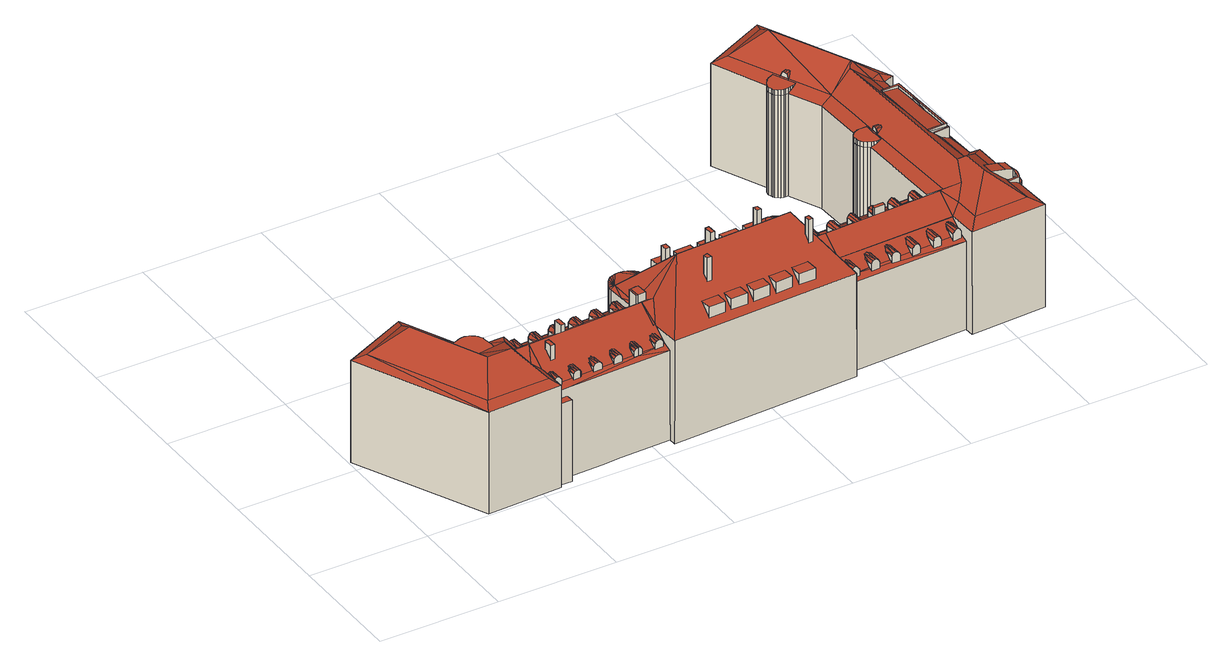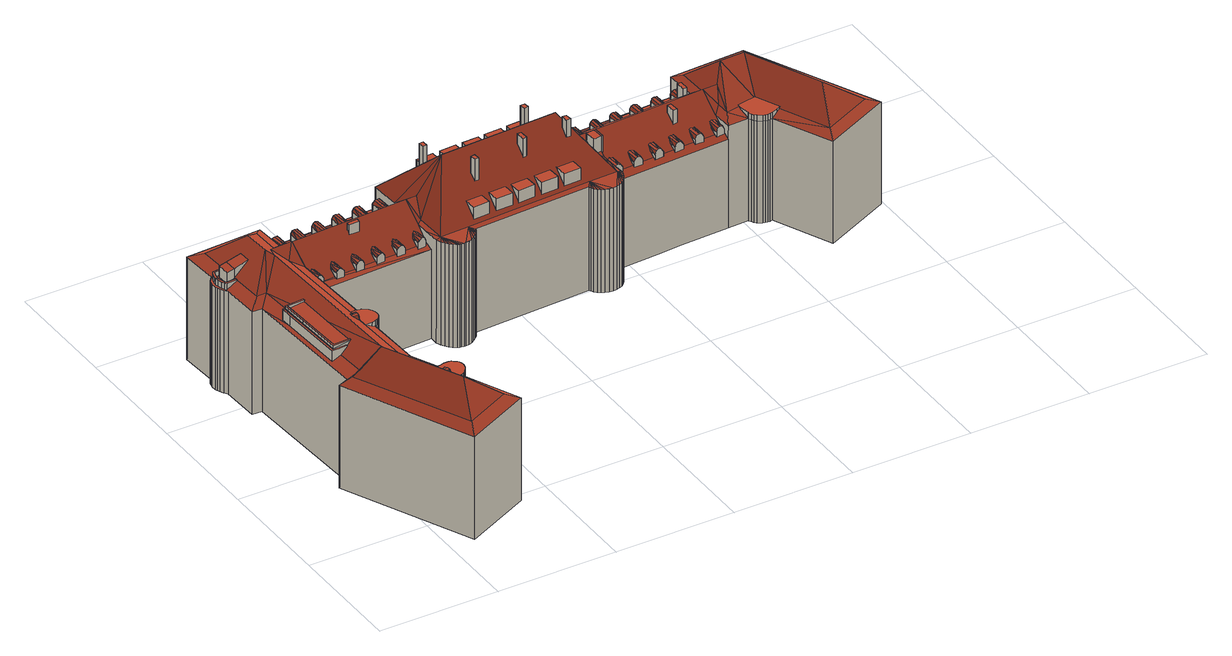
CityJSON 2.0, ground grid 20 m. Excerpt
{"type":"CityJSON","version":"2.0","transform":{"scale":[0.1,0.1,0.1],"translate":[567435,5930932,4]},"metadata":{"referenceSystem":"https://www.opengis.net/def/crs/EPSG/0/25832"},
"CityObjects":{
"building1":{"type":"Building","attributes":{"Grundfläche 2D":"2180.327240","Grundhöhe NN":"4.565"},"children":["building1-1","building1-2","building1-3","building1-4","building1-5","building1-6","building1-7","building1-8","building1-9","building1-10","building1-11","building1-12","building1-13","building1-14","building1-15","building1-16","building1-17","building1-18","building1-19","building1-20","building1-21","building1-22","building1-23","building1-24","building1-25","building1-26","building1-27","building1-28","building1-29","building1-30","building1-31","building1-32","building1-33","building1-34","building1-35","building1-36","building1-37","building1-38","building1-39","building1-40","building1-41","building1-42","building1-43","building1-44","building1-45","building1-46","building1-47","building1-48","building1-49","building1-50","building1-51"],"geometry":[{"type":"MultiSurface","lod":"3","boundaries":[[[0,1,2,3,4,5,6,7,8,9,10,11,12,13,14,15,16,17,18,19,20,21,22]],[[23,24,25,26,27,28,29,30,31,32,33,34]],[[35,36,37,38,39,40,41,42,43,44,45,46,47,48,49,50,51,52,53,54,55,56,57]],[[58,59,60,61,62,18,17,63,64,65,66,67,68,69]],[[50,49,70,71,72,73,74,75,76,77,78,79,80,68,67,81,82,52,51]],[[83,76,75]],[[84,85,83]],[[83,86,76]],[[85,86,83]],[[84,87,88,85]],[[89,90,88,87]],[[91,92,93,90,89,94,95,96,97,98,99,100,101,102,103,104]],[[105,106,107,108,97,96,95,94,109,110,111]],[[112,113,99,98]],[[114,115,116,117,118,119,112,120,121,122]],[[123,124,113,112,119,118]],[[125,126,120]],[[126,121,120]],[[125,127,128,126]],[[127,58,69,128]],[[129,68,80,79,78,77,76,86,130]],[[68,131,69]],[[68,132,131]],[[129,132,68]],[[69,131,128]],[[131,132,126,128]],[[113,124,123,133,134]],[[34,33,32,135,136,114,122,121,129,23]],[[130,113,134,133,137,138,25,24,23,129]],[[113,139,99]],[[130,139,113]],[[90,93,92,91,104,103,102,101,100,99,139,140]],[[90,140,88]],[[130,86,85,88,140,139]],[[141,142,143,144,145,146,147,148,149,150,151,152,153,154,155,156,157,158]],[[159,160,161,162]],[[159,162,163]],[[164,161,160]],[[165,161,164]],[[166,161,165]],[[167,161,166]],[[168,161,167]],[[169,170,168]],[[170,161,168]],[[171,172,161,170]],[[173,172,171]],[[174,172,173]],[[175,172,174]],[[176,172,175]],[[177,172,176]],[[178,172,177]],[[179,172,178]],[[180,172,179]],[[181,172,180]],[[182,183,181]],[[181,183,172]],[[184,185,186,187,188,183,182,189]],[[190,191,185]],[[191,186,185]],[[192,193,194,195]],[[196,197,198]],[[199,200,196]],[[200,197,196]],[[201,202,200,199]],[[203,202,201]],[[204,202,203]],[[205,202,204]],[[206,202,205]],[[207,202,206]],[[208,202,207]],[[209,202,208]],[[210,202,209]],[[211,202,210]],[[211,212,162,202]],[[213,214,212]],[[214,162,212]],[[215,162,214]],[[216,162,215]],[[217,162,216]],[[218,162,217]],[[163,162,218]],[[172,192,195,202,162,161]],[[219,220,221,222,223,224,225,226,227,228,229,230,231,232,233,234]],[[235,236,232,231,230,229,228,227,226,225,224,223,222,221,220,219,237,185]],[[237,238,239,240,241,242,243,244,245,246,247,248,249,250,251,252,253,254,190,185]],[[248,247,246,245,244,243,242,241,240,239,255,256,257]],[[258,252,251,250,249,248,257,259,260]],[[256,261,257]],[[260,259,257,261,252,258]],[[262,263,264,265,266,267,268,269,270,271,272,273,272,274,275,276,277,278,279]],[[274,272,273,280,277,276,275]],[[281,282,273,272,271,270,269,268,267,266,265,264,263,262,279,278,283,196]],[[196,284,285,281]],[[286,287,288,289,290,291,292,293,294,295,296,297,298,299,300,284]],[[300,285,284]],[[301,302,303,304,305,289,288,287,286,306,307]],[[302,301,307,299,298,297,296,295,294,293,292,291,290,289,305,304,303]],[[129,121,132]],[[132,121,126]],[[308,309,310]],[[309,311,312,310]],[[308,313,314,309]],[[315,314,313]],[[315,316,317,318]],[[318,314,315]],[[316,319,238,320,317]],[[237,320,238]],[[321,322,237]],[[322,323,237]],[[323,320,237]],[[321,324,325,322]],[[326,325,324]],[[327,328,325,326,329]],[[157,156,155,311,309,330,331]],[[331,330,314,318]],[[330,309,314]],[[158,157,331,332]],[[332,331,318,317]],[[141,158,332,325,328]],[[332,323,325]],[[332,317,320,323]],[[325,323,322]],[[191,253,193,192,186]],[[183,192,172]],[[186,192,183,188,187]],[[198,195,194]],[[197,195,198]],[[202,195,200]],[[200,195,197]],[[333,334,335,336]],[[19,18,62]],[[62,61,20,19]],[[61,60,21,20]],[[60,59,337,0,22,21]],[[337,338,1,0]],[[338,339,2,1]],[[339,340,3,2]],[[340,341,342,5,4,3]],[[342,343,6,5]],[[343,344,7,6]],[[344,345,8,7]],[[345,346,9,8]],[[346,347,10,9]],[[347,348,11,10]],[[348,349,12,11]],[[349,66,13,12]],[[66,65,14,13]],[[15,14,65,64]],[[64,63,16,15]],[[17,16,63]],[[350,138,137,351,352]],[[350,352,353,354]],[[354,353,355,356]],[[135,356,355,357,136]],[[53,52,82]],[[358,55,54,53,82,81]],[[358,359,56,55]],[[359,360,57,56]],[[360,361,35,57]],[[361,362,36,35]],[[362,363,37,36]],[[363,364,38,37]],[[364,365,39,38]],[[365,366,40,39]],[[366,367,41,40]],[[367,368,42,41]],[[368,369,43,42]],[[369,74,73,45,44,43]],[[73,72,46,45]],[[72,71,47,46]],[[71,70,48,47]],[[49,48,70]],[[142,141,328,327]],[[327,329,143,142]],[[329,326,370,145,144,143]],[[370,371,146,145]],[[147,146,371,372]],[[372,373,148,147]],[[373,374,149,148]],[[150,149,374,375]],[[375,376,151,150]],[[376,377,152,151]],[[377,310,153,152]],[[310,312,154,153]],[[155,154,312,311]],[[334,333,378,379]],[[335,334,379,380]],[[381,382,383,261,256,255,336,335,380]],[[191,254,253]],[[254,191,190]],[[384,385,234,233,386,387]],[[307,306,388,389]],[[390,277,280,391]],[[67,66,392,393]],[[81,67,393,394]],[[360,359,395,396]],[[361,360,396,397]],[[362,361,397,398]],[[363,362,398,399]],[[358,81,394,400]],[[359,358,400,395]],[[364,363,399,401]],[[365,364,401,402]],[[366,365,402,403]],[[367,366,403,404]],[[368,367,404,405]],[[369,368,405,406]],[[74,369,406,407]],[[280,273,282,281,285,84,83,75,74,407,391]],[[285,300,84]],[[389,408,87,84,300,299,307]],[[89,87,408,409]],[[94,89,409,410]],[[109,94,410,411]],[[110,109,411,412]],[[111,110,412,413]],[[105,111,413,414]],[[106,105,414,415]],[[107,106,415,416]],[[108,107,416,417]],[[97,108,417,418]],[[98,97,418,419]],[[112,98,419,420]],[[120,112,420,421]],[[125,120,421,422]],[[127,125,422,423]],[[58,127,423,424]],[[59,58,424,425]],[[337,59,425,426]],[[338,337,426,427]],[[339,338,427,428]],[[340,339,428,429]],[[430,342,341,340,429,431]],[[343,342,430,432]],[[344,343,432,433]],[[345,344,433,434]],[[346,345,434,435]],[[347,346,435,436]],[[348,347,436,437]],[[349,348,437,438]],[[66,349,438,392]],[[308,310,439,440]],[[313,308,440,441]],[[315,313,441,442]],[[316,315,442,443]],[[333,336,255,239,238,319,316,443,378]],[[321,237,219,234,324]],[[324,234,385,444,326]],[[370,326,444,445]],[[371,370,445,446]],[[372,371,446,447]],[[373,372,447,448]],[[374,373,448,449]],[[310,377,450,439]],[[375,374,449,451]],[[376,375,451,452]],[[377,376,452,450]],[[160,159,453,454]],[[165,164,455,456]],[[166,165,456,457]],[[167,166,457,458]],[[168,167,458,459]],[[164,160,454,455]],[[169,168,459,460]],[[170,169,460,461]],[[171,170,461,462]],[[173,171,462,463]],[[174,173,463,464]],[[175,174,464,465]],[[176,175,465,466]],[[177,176,466,467]],[[178,177,467,468]],[[179,178,468,469]],[[180,179,469,470]],[[470,386,233,232,236,235,185,184,189,182,181,180]],[[471,193,253,252,261,383]],[[194,193,471,472]],[[286,284,196,198,194,472,388,306]],[[277,390,473,203,201,199,196,283,278]],[[204,203,473,474]],[[205,204,474,475]],[[206,205,475,476]],[[207,206,476,477]],[[208,207,477,478]],[[209,208,478,479]],[[210,209,479,480]],[[211,210,480,481]],[[212,211,481,482]],[[213,212,482,483]],[[214,213,483,484]],[[215,214,484,485]],[[216,215,485,486]],[[217,216,486,487]],[[218,217,487,488]],[[163,218,488,489]],[[159,163,489,453]],[[490,387,382,491]],[[384,492,493,381]],[[442,441,440,439,450,452,451,449,448,447,446,445,444,385,384,381,380,379,378,443]],[[483,482,481,480,479,478,477,476,475,474,473,390,391,407,406,405,404,403,402,401,399,398,397,396,395,400,394,393,392,438,437,436,435,434,433,432,430,431,429,428,427,426,425,424,423,422,421,420,419,418,417,416,415,414,413,412,411,410,409,408,389,388,472,471,383,382,387,386,470,469,468,467,466,465,464,463,462,461,460,459,458,457,456,455,454,453,489,488,487,486,485,484]]],"semantics":{"surfaces":[{"type":"RoofSurface"},{"type":"WallSurface"},{"type":"GroundSurface"}],"values":[0,0,0,0,0,0,0,0,0,0,0,0,0,0,0,0,0,0,0,0,0,0,0,0,0,0,0,0,0,0,0,0,0,0,0,0,0,0,0,0,0,0,0,0,0,0,0,0,0,0,0,0,0,0,0,0,0,0,0,0,0,0,0,0,0,0,0,0,0,0,0,0,0,0,0,0,0,0,0,0,0,0,0,0,0,0,0,0,0,0,0,0,0,0,0,0,0,0,0,0,0,0,0,0,0,0,0,0,0,0,0,0,0,0,0,0,0,0,0,0,0,0,0,0,0,0,0,0,0,0,1,1,1,1,1,1,1,1,1,1,1,1,1,1,1,1,1,1,1,1,1,1,1,1,1,1,1,1,1,1,1,1,1,1,1,1,1,1,1,1,1,1,1,1,1,1,1,1,1,1,1,1,1,1,1,1,1,1,1,1,1,1,1,1,1,1,1,1,1,1,1,1,1,1,1,1,1,1,1,1,1,1,1,1,1,1,1,1,1,1,1,1,1,1,1,1,1,1,1,1,1,1,1,1,1,1,1,1,1,1,1,1,1,1,1,1,1,1,1,1,1,1,1,1,1,1,1,1,1,1,1,1,1,1,1,1,1,1,1,1,1,1,1,1,1,1,1,1,1,1,1,1,1,1,1,1,1,1,1,1,1,1,1,1,1,1,1,1,2,2]}}]},
"building1-1":{"type":"BuildingInstallation","parents":["building1"],"geometry":[{"type":"MultiSurface","lod":"3","boundaries":[[[494,495,496]],[[497,496,495]],[[498,497,495,499]],[[500,501,498,499,502]],[[503,500,502]],[[504,503,502,499,495,494,505]]],"semantics":{"surfaces":[{"type":"RoofSurface"},{"type":"WallSurface"}],"values":[0,0,0,0,0,1]}}]},
"building1-2":{"type":"BuildingInstallation","parents":["building1"],"geometry":[{"type":"MultiSurface","lod":"3","boundaries":[[[506,507,508,509]],[[508,507,510,511]],[[506,512,104,507]],[[510,507,104]],[[509,508,511,91,513]],[[513,512,506,509]]],"semantics":{"surfaces":[{"type":"RoofSurface"},{"type":"WallSurface"}],"values":[0,0,1,1,1,1]}}]},
"building1-3":{"type":"BuildingInstallation","parents":["building1"],"geometry":[{"type":"MultiSurface","lod":"3","boundaries":[[[80,514,515]],[[516,515,514]],[[517,518,516,514,519]],[[520,517,519]],[[520,521,517]],[[520,77,522]],[[522,521,520]],[[80,79,78,77,520,519,514]]],"semantics":{"surfaces":[{"type":"RoofSurface"},{"type":"WallSurface"}],"values":[0,0,0,0,0,0,0,1]}}]},
"building1-4":{"type":"BuildingInstallation","parents":["building1"],"geometry":[{"type":"MultiSurface","lod":"3","boundaries":[[[523,524,525,526,357,355,353,352,351,527,528]],[[137,529,527,351]],[[529,134,124,530,528,527]],[[530,119,523,528]],[[119,531,524,523]],[[531,532,122,533,526,525,524]],[[533,136,357,526]]],"semantics":{"surfaces":[{"type":"RoofSurface"},{"type":"WallSurface"}],"values":[0,1,1,1,1,1,1]}}]},
"building1-5":{"type":"BuildingInstallation","parents":["building1"],"geometry":[{"type":"MultiSurface","lod":"3","boundaries":[[[534,535,536,537,538,539,540,541]]],"semantics":{"surfaces":[{"type":"RoofSurface"}],"values":[0]}}]},
"building1-6":{"type":"BuildingInstallation","parents":["building1"],"geometry":[{"type":"MultiSurface","lod":"3","boundaries":[[[542,543,544,545,546,547,548,549,550,551]],[[548,356,135,552,549]],[[552,553,550,549]],[[31,551,550,553,32]],[[29,542,551,31,30]],[[542,29,28]],[[26,543,542,28,27]],[[25,544,543,26]],[[138,350,546,545]],[[350,354,547,546]],[[354,356,548,547]]],"semantics":{"surfaces":[{"type":"RoofSurface"},{"type":"WallSurface"}],"values":[0,1,1,1,1,1,1,1,1,1,1]}}]},
"building1-7":{"type":"BuildingInstallation","parents":["building1"],"geometry":[{"type":"MultiSurface","lod":"3","boundaries":[[[554,555,556,557]],[[555,558,556]],[[557,559,554]],[[555,554,559,558]]],"semantics":{"surfaces":[{"type":"RoofSurface"},{"type":"WallSurface"}],"values":[0,1,1,1]}}]},
"building1-8":{"type":"BuildingInstallation","parents":["building1"],"geometry":[{"type":"MultiSurface","lod":"3","boundaries":[[[560,561,562,563]],[[563,562,564,565]],[[563,565,560]],[[561,564,562]]],"semantics":{"surfaces":[{"type":"RoofSurface"},{"type":"WallSurface"}],"values":[0,1,1,1]}}]},
"building1-9":{"type":"BuildingInstallation","parents":["building1"],"geometry":[{"type":"MultiSurface","lod":"3","boundaries":[[[566,567,568,569]],[[568,567,570]],[[571,566,569]],[[567,566,571,570]]],"semantics":{"surfaces":[{"type":"RoofSurface"},{"type":"WallSurface"}],"values":[0,1,1,1]}}]},
"building1-10":{"type":"BuildingInstallation","parents":["building1"],"geometry":[{"type":"MultiSurface","lod":"3","boundaries":[[[572,573,574,575]],[[575,574,576,577]],[[572,575,577,578]],[[573,572,578,579]],[[574,573,579,576]]],"semantics":{"surfaces":[{"type":"RoofSurface"},{"type":"WallSurface"}],"values":[0,1,1,1,1]}}]},
"building1-11":{"type":"BuildingInstallation","parents":["building1"],"geometry":[{"type":"MultiSurface","lod":"3","boundaries":[[[580,581,582,583]],[[583,582,584,585]],[[583,585,580]],[[581,584,582]]],"semantics":{"surfaces":[{"type":"RoofSurface"},{"type":"WallSurface"}],"values":[0,1,1,1]}}]},
"building1-12":{"type":"BuildingInstallation","parents":["building1"],"geometry":[{"type":"MultiSurface","lod":"3","boundaries":[[[586,587,588,589]],[[587,586,590,591]],[[587,591,588]],[[589,590,586]]],"semantics":{"surfaces":[{"type":"RoofSurface"},{"type":"WallSurface"}],"values":[0,1,1,1]}}]},
"building1-13":{"type":"BuildingInstallation","parents":["building1"],"geometry":[{"type":"MultiSurface","lod":"3","boundaries":[[[592,593,594,595]],[[593,596,594]],[[595,597,592]],[[593,592,597,596]]],"semantics":{"surfaces":[{"type":"RoofSurface"},{"type":"WallSurface"}],"values":[0,1,1,1]}}]},
"building1-14":{"type":"BuildingInstallation","parents":["building1"],"geometry":[{"type":"MultiSurface","lod":"3","boundaries":[[[598,599,600,601]],[[602,603,600,599]],[[601,600,603]],[[599,598,604,602]]],"semantics":{"surfaces":[{"type":"RoofSurface"},{"type":"WallSurface"}],"values":[0,1,1,1]}}]},
"building1-15":{"type":"BuildingInstallation","parents":["building1"],"geometry":[{"type":"MultiSurface","lod":"3","boundaries":[[[605,606,607,608]],[[606,609,607]],[[608,610,605]],[[606,605,610,609]]],"semantics":{"surfaces":[{"type":"RoofSurface"},{"type":"WallSurface"}],"values":[0,1,1,1]}}]},
"building1-16":{"type":"BuildingInstallation","parents":["building1"],"geometry":[{"type":"MultiSurface","lod":"3","boundaries":[[[611,612,613,614]],[[614,613,615,616]],[[611,614,616,617]],[[612,611,617,618]],[[613,612,618,615]]],"semantics":{"surfaces":[{"type":"RoofSurface"},{"type":"WallSurface"}],"values":[0,1,1,1,1]}}]},
"building1-17":{"type":"BuildingInstallation","parents":["building1"],"geometry":[{"type":"MultiSurface","lod":"3","boundaries":[[[619,620,621,622]],[[622,621,623,624]],[[619,622,624,625]],[[620,619,625,626]],[[621,620,626,623]]],"semantics":{"surfaces":[{"type":"RoofSurface"},{"type":"WallSurface"}],"values":[0,1,1,1,1]}}]},
"building1-18":{"type":"BuildingInstallation","parents":["building1"],"geometry":[{"type":"MultiSurface","lod":"3","boundaries":[[[627,628,629,630]],[[630,629,631,632]],[[630,632,627]],[[628,631,629]]],"semantics":{"surfaces":[{"type":"RoofSurface"},{"type":"WallSurface"}],"values":[0,1,1,1]}}]},
"building1-19":{"type":"BuildingInstallation","parents":["building1"],"geometry":[{"type":"MultiSurface","lod":"3","boundaries":[[[633,634,635,636]],[[634,637,635]],[[636,638,633]],[[634,633,638,637]]],"semantics":{"surfaces":[{"type":"RoofSurface"},{"type":"WallSurface"}],"values":[0,1,1,1]}}]},
"building1-20":{"type":"BuildingInstallation","parents":["building1"],"geometry":[{"type":"MultiSurface","lod":"3","boundaries":[[[639,640,641,642,643,644,645]],[[184,646,647,642,641,640]],[[187,648,643,642,647]],[[189,639,645,644,643,648,188,649]]],"semantics":{"surfaces":[{"type":"RoofSurface"},{"type":"WallSurface"}],"values":[0,1,1,1]}}]},
"building1-21":{"type":"BuildingInstallation","parents":["building1"],"geometry":[{"type":"MultiSurface","lod":"3","boundaries":[[[650,651,652,653]],[[653,652,654,655]],[[650,653,655,656]],[[651,650,656,657]],[[652,651,657,654]]],"semantics":{"surfaces":[{"type":"RoofSurface"},{"type":"WallSurface"}],"values":[0,1,1,1,1]}}]},
"building1-22":{"type":"BuildingInstallation","parents":["building1"],"geometry":[{"type":"MultiSurface","lod":"3","boundaries":[[[658,659,660,661]],[[661,660,662,663]],[[663,664,658,661]],[[659,658,664,665]],[[665,662,660,659]]],"semantics":{"surfaces":[{"type":"RoofSurface"},{"type":"WallSurface"}],"values":[0,1,1,1,1]}}]},
"building1-23":{"type":"BuildingInstallation","parents":["building1"],"geometry":[{"type":"MultiSurface","lod":"3","boundaries":[[[666,667,668,669,670]],[[668,671,669]],[[672,667,666,673]],[[674,675,673,676]],[[675,672,673]],[[677,678,679,674,676,680]],[[673,666,670,681,682,680,676]],[[678,677,680,682,245]],[[670,669,671,244,681]]],"semantics":{"surfaces":[{"type":"RoofSurface"},{"type":"WallSurface"}],"values":[0,0,0,0,0,0,1,1,1]}}]},
"building1-24":{"type":"BuildingInstallation","parents":["building1"],"geometry":[{"type":"MultiSurface","lod":"3","boundaries":[[[683,684,685,686]],[[686,685,687,688]],[[683,686,688,689]],[[684,683,689,690]],[[685,684,690,687]]],"semantics":{"surfaces":[{"type":"RoofSurface"},{"type":"WallSurface"}],"values":[0,1,1,1,1]}}]},
"building1-25":{"type":"BuildingInstallation","parents":["building1"],"geometry":[{"type":"MultiSurface","lod":"3","boundaries":[[[691,692,693,694]],[[691,695,692]],[[692,696,693]],[[697,695,691,698]],[[699,697,698]],[[699,698,700]],[[699,700,701]],[[702,701,700,703]],[[704,705,706,707,702,703]],[[694,708,257,698,691]],[[700,698,257,259,704,703]],[[259,249,706,705,704]],[[694,693,696,248,708]]],"semantics":{"surfaces":[{"type":"RoofSurface"},{"type":"WallSurface"}],"values":[0,0,0,0,0,0,0,0,0,1,1,1,1]}}]},
"building1-26":{"type":"BuildingInstallation","parents":["building1"],"geometry":[{"type":"MultiSurface","lod":"3","boundaries":[[[709,710,711,712,713]],[[714,710,709]],[[711,715,716]],[[712,711,716]],[[717,716,715,718]],[[719,720,721]],[[722,717,718,719,721]],[[709,713,723,220,714]],[[722,721,720,221,724]],[[724,725,726,723,713,712,716,717,722]]],"semantics":{"surfaces":[{"type":"RoofSurface"},{"type":"WallSurface"}],"values":[0,0,0,0,0,0,0,1,1,1]}}]},
"building1-27":{"type":"BuildingInstallation","parents":["building1"],"geometry":[{"type":"MultiSurface","lod":"3","boundaries":[[[727,728,729,730,731]],[[732,728,727]],[[733,734,735]],[[730,729,733,735]],[[736,735,734,737]],[[738,739,740]],[[741,736,737,738,740]],[[732,727,731,742,222]],[[741,740,739,223,743]],[[743,744,745,742,731,730,735,736,741]]],"semantics":{"surfaces":[{"type":"RoofSurface"},{"type":"WallSurface"}],"values":[0,0,0,0,0,0,0,1,1,1]}}]},
"building1-28":{"type":"BuildingInstallation","parents":["building1"],"geometry":[{"type":"MultiSurface","lod":"3","boundaries":[[[746,747,748,749]],[[746,750,747]],[[747,751,748]],[[752,750,746,753]],[[753,754,755,756]],[[756,752,753]],[[757,758,759,755,754,760]],[[746,749,761,762,763,760,754,753]],[[758,757,760,763,247]],[[749,748,751,246,761]]],"semantics":{"surfaces":[{"type":"RoofSurface"},{"type":"WallSurface"}],"values":[0,0,0,0,0,0,0,1,1,1]}}]},
"building1-29":{"type":"BuildingInstallation","parents":["building1"],"geometry":[{"type":"MultiSurface","lod":"3","boundaries":[[[764,765,766,767,768]],[[769,765,764]],[[766,770,771]],[[767,766,771]],[[772,771,770,773,774]],[[775,776,777]],[[778,772,774,775,777]],[[769,764,768,779,226]],[[778,777,776,227,780]],[[778,780,781,779,768,767,771,772]]],"semantics":{"surfaces":[{"type":"RoofSurface"},{"type":"WallSurface"}],"values":[0,0,0,0,0,0,0,1,1,1]}}]},
"building1-30":{"type":"BuildingInstallation","parents":["building1"],"geometry":[{"type":"MultiSurface","lod":"3","boundaries":[[[782,640,639,783]],[[784,783,639,189,236]],[[782,783,784,785]],[[235,184,640,782,785]]],"semantics":{"surfaces":[{"type":"RoofSurface"},{"type":"WallSurface"}],"values":[0,1,1,1]}}]},
"building1-31":{"type":"BuildingInstallation","parents":["building1"],"geometry":[{"type":"MultiSurface","lod":"3","boundaries":[[[786,787,788]],[[787,786,789,790]],[[790,791,787]],[[789,786,792]],[[793,794,792,795]],[[794,789,792]],[[796,793,795,797]],[[798,799,800,801,796,797,802]],[[803,804,805,806,807,802,797,795,792,786,788]],[[807,808,241,800,799,798,802]],[[240,803,788,787,791]]],"semantics":{"surfaces":[{"type":"RoofSurface"},{"type":"WallSurface"}],"values":[0,0,0,0,0,0,0,0,1,1,1]}}]},
"building1-32":{"type":"BuildingInstallation","parents":["building1"],"geometry":[{"type":"MultiSurface","lod":"3","boundaries":[[[809,810,811,812,813]],[[814,810,809]],[[815,816,817]],[[812,811,815,817]],[[818,817,816,819,820]],[[821,822,823]],[[824,818,820,821,823]],[[814,809,813,825,228]],[[824,823,822,229,826]],[[824,826,827,825,813,812,817,818]]],"semantics":{"surfaces":[{"type":"RoofSurface"},{"type":"WallSurface"}],"values":[0,0,0,0,0,0,0,1,1,1]}}]},
"building1-33":{"type":"BuildingInstallation","parents":["building1"],"geometry":[{"type":"MultiSurface","lod":"3","boundaries":[[[828,829,830,831]],[[832,833,831,830]],[[828,831,833,834]],[[829,828,834,835]],[[835,832,830,829]]],"semantics":{"surfaces":[{"type":"RoofSurface"},{"type":"WallSurface"}],"values":[0,1,1,1,1]}}]},
"building1-34":{"type":"BuildingInstallation","parents":["building1"],"geometry":[{"type":"MultiSurface","lod":"3","boundaries":[[[836,837,838,839]],[[837,836,840,841]],[[841,842,837]],[[843,840,836,844]],[[845,846,844,847]],[[846,843,844]],[[848,849,850,851,845,847,852]],[[839,853,854,855,856,852,847,844,836]],[[856,258,251,850,849,848,852]],[[853,839,838,837,842,250,260]]],"semantics":{"surfaces":[{"type":"RoofSurface"},{"type":"WallSurface"}],"values":[0,0,0,0,0,0,0,1,1,1]}}]},
"building1-35":{"type":"BuildingInstallation","parents":["building1"],"geometry":[{"type":"MultiSurface","lod":"3","boundaries":[[[857,858,859,860]],[[857,861,858]],[[858,862,859]],[[863,861,857,864]],[[865,866,864,867]],[[866,863,864]],[[868,869,870,871,865,867]],[[872,869,868]],[[857,860,873,874,875,868,867,864]],[[875,876,872,868]],[[876,243,870,869,872]],[[242,873,860,859,862]]],"semantics":{"surfaces":[{"type":"RoofSurface"},{"type":"WallSurface"}],"values":[0,0,0,0,0,0,0,0,1,1,1,1]}}]},
"building1-36":{"type":"BuildingInstallation","parents":["building1"],"geometry":[{"type":"MultiSurface","lod":"3","boundaries":[[[877,878,879,880,881]],[[882,878,877]],[[879,883,884]],[[880,879,884]],[[885,884,883,886,887]],[[888,889,890]],[[891,885,887,888,890]],[[882,877,881,892,224]],[[891,890,889,225,893]],[[893,894,895,892,881,880,884,885,891]]],"semantics":{"surfaces":[{"type":"RoofSurface"},{"type":"WallSurface"}],"values":[0,0,0,0,0,0,0,1,1,1]}}]},
"building1-37":{"type":"BuildingInstallation","parents":["building1"],"geometry":[{"type":"MultiSurface","lod":"3","boundaries":[[[896,897,898,899,900]],[[901,897,896]],[[898,902,903]],[[899,898,903]],[[904,903,902,905]],[[906,907,908]],[[909,904,905,906,908]],[[901,896,900,910,230]],[[909,908,907,231,911]],[[911,912,910,900,899,903,904,909]]],"semantics":{"surfaces":[{"type":"RoofSurface"},{"type":"WallSurface"}],"values":[0,0,0,0,0,0,0,1,1,1]}}]},
"building1-38":{"type":"BuildingInstallation","parents":["building1"],"geometry":[{"type":"MultiSurface","lod":"3","boundaries":[[[913,914,915,916]],[[916,915,917,918]],[[913,916,918,919]],[[914,913,919,920]],[[915,914,920,917]]],"semantics":{"surfaces":[{"type":"RoofSurface"},{"type":"WallSurface"}],"values":[0,1,1,1,1]}}]},
"building1-39":{"type":"BuildingInstallation","parents":["building1"],"geometry":[{"type":"MultiSurface","lod":"3","boundaries":[[[921,922,923,924,925]],[[926,922,921]],[[924,923,927,928,929]],[[928,930,929]],[[929,930,931,932]],[[933,934,935]],[[936,932,931,933,935]],[[926,921,925,937,263]],[[936,935,934,264,938]],[[938,939,940,937,925,924,929,932,936]]],"semantics":{"surfaces":[{"type":"RoofSurface"},{"type":"WallSurface"}],"values":[0,0,0,0,0,0,0,1,1,1]}}]},
"building1-40":{"type":"BuildingInstallation","parents":["building1"],"geometry":[{"type":"MultiSurface","lod":"3","boundaries":[[[941,942,943,944,945,946]],[[947,942,941]],[[948,949,941,950]],[[949,947,941]],[[951,952,948,950,953]],[[954,953,955,956]],[[954,951,953]],[[957,958,959,301,955,953,950,941,946]],[[301,292,956,955]],[[957,946,945,944,943,291,302]]],"semantics":{"surfaces":[{"type":"RoofSurface"},{"type":"WallSurface"}],"values":[0,0,0,0,0,0,0,1,1,1]}}]},
"building1-41":{"type":"BuildingInstallation","parents":["building1"],"geometry":[{"type":"MultiSurface","lod":"3","boundaries":[[[960,961,962,963,964]],[[965,961,960]],[[963,962,966,967,968]],[[967,969,968]],[[968,969,970,971]],[[972,973,974]],[[975,971,970,972,974]],[[965,960,964,976,267]],[[975,974,973,268,977]],[[977,978,979,976,964,963,968,971,975]]],"semantics":{"surfaces":[{"type":"RoofSurface"},{"type":"WallSurface"}],"values":[0,0,0,0,0,0,0,1,1,1]}}]},
"building1-42":{"type":"BuildingInstallation","parents":["building1"],"geometry":[{"type":"MultiSurface","lod":"3","boundaries":[[[980,981,982,983,984,985]],[[986,982,981]],[[984,983,987,988,989]],[[988,990,989]],[[989,990,991,992]],[[993,994,995]],[[992,991,993,995]],[[996,992,995]],[[997,274,271,986,981,980,985]],[[995,994,272]],[[996,995,272,998]],[[998,999,1000,997,985,984,989,992,996]]],"semantics":{"surfaces":[{"type":"RoofSurface"},{"type":"WallSurface"}],"values":[0,0,0,0,0,0,0,0,1,1,1,1]}}]},
"building1-43":{"type":"BuildingInstallation","parents":["building1"],"geometry":[{"type":"MultiSurface","lod":"3","boundaries":[[[1001,1002,1003,1004,1005]],[[1003,1006,1004]],[[1007,1008,1002,1001,1009]],[[1010,1011,1007,1009,1012]],[[1012,1013,1014,1015]],[[1015,1010,1012]],[[1005,1016,1017,1018,1019,1013,1012,1009,1001]],[[1019,296,1020,1015,1014,1013]],[[1021,295,1016,1005,1004,1006]]],"semantics":{"surfaces":[{"type":"RoofSurface"},{"type":"WallSurface"}],"values":[0,0,0,0,0,0,1,1,1]}}]},
"building1-44":{"type":"BuildingInstallation","parents":["building1"],"geometry":[{"type":"MultiSurface","lod":"3","boundaries":[[[1022,1023,1024,1025,1026,1027]],[[1028,1024,1023]],[[1026,1025,1029,1030,1031]],[[1030,1032,1031]],[[1031,1032,1033,1034]],[[1035,1036,1037]],[[1034,1033,1035,1037]],[[1038,1034,1037]],[[1039,276,269,1028,1023,1022,1027]],[[1040,1038,1037,1036,270,275]],[[1040,1041,1039,1027,1026,1031,1034,1038]]],"semantics":{"surfaces":[{"type":"RoofSurface"},{"type":"WallSurface"}],"values":[0,0,0,0,0,0,0,0,1,1,1]}}]},
"building1-45":{"type":"BuildingInstallation","parents":["building1"],"geometry":[{"type":"MultiSurface","lod":"3","boundaries":[[[1042,1043,1044,1045,1046]],[[1047,1043,1042]],[[1045,1044,1048,1049,1050]],[[1049,1051,1050]],[[1050,1051,1052,1053]],[[1054,1055,1056]],[[1053,1052,1054,1056]],[[1057,1053,1056]],[[1047,1042,1046,1058,279]],[[1057,1056,1055,262,1059]],[[1059,1060,1061,1058,1046,1045,1050,1053,1057]]],"semantics":{"surfaces":[{"type":"RoofSurface"},{"type":"WallSurface"}],"values":[0,0,0,0,0,0,0,0,1,1,1]}}]},
"building1-46":{"type":"BuildingInstallation","parents":["building1"],"geometry":[{"type":"MultiSurface","lod":"3","boundaries":[[[1062,1063,1064,1065]],[[1066,1067,1063,1062,1068]],[[1069,1070,1066,1068,1071]],[[1072,1073,1071]],[[1074,1075,1069,1071,1073]],[[1076,1077,1078,1079,1072,1071,1068,1062,1065]],[[1079,294,1074,1073,1072]],[[293,1076,1065,1064]]],"semantics":{"surfaces":[{"type":"RoofSurface"},{"type":"WallSurface"}],"values":[0,0,0,0,0,1,1,1]}}]},
"building1-47":{"type":"BuildingInstallation","parents":["building1"],"geometry":[{"type":"MultiSurface","lod":"3","boundaries":[[[1080,1081,1082,1083,1084]],[[1082,1085,1083]],[[1086,1081,1080,1087]],[[1088,1089,1090,1087,1091]],[[1090,1086,1087]],[[1092,1091,1093,1094,1095]],[[1092,1088,1091]],[[1096,1097,1098,1093,1091,1087,1080,1084]],[[1098,303,290,1095,1094,1093]],[[289,304,1096,1084,1083,1085]]],"semantics":{"surfaces":[{"type":"RoofSurface"},{"type":"WallSurface"}],"values":[0,0,0,0,0,0,0,1,1,1]}}]},
"building1-48":{"type":"BuildingInstallation","parents":["building1"],"geometry":[{"type":"MultiSurface","lod":"3","boundaries":[[[1099,1100,1101,1102,1103]],[[1104,1100,1099]],[[1102,1101,1105,1106,1107]],[[1106,1108,1107]],[[1107,1108,1109,1110]],[[1111,1112,1113]],[[1110,1109,1111,1113]],[[1114,1110,1113]],[[1104,1099,1103,1115,265]],[[1114,1113,1112,266,1116]],[[1116,1117,1118,1115,1103,1102,1107,1110,1114]]],"semantics":{"surfaces":[{"type":"RoofSurface"},{"type":"WallSurface"}],"values":[0,0,0,0,0,0,0,0,1,1,1]}}]},
"building1-49":{"type":"BuildingInstallation","parents":["building1"],"geometry":[{"type":"MultiSurface","lod":"3","boundaries":[[[1119,1120,1121]],[[1122,1119,1123,1124]],[[1122,1120,1119]],[[1124,1125,1122]],[[1126,1123,1119,1127]],[[1128,1129,1130,1127,1131]],[[1130,1126,1127]],[[1132,1133,1134,1128,1131,1135]],[[1136,1134,1133]],[[1121,1137,1138,1139,1140,1135,1131,1127,1119]],[[1140,305,288,1136,1133,1132,1135]],[[1122,1125,287]],[[1122,287,1141,1120]],[[1141,1137,1121,1120]]],"semantics":{"surfaces":[{"type":"RoofSurface"},{"type":"WallSurface"}],"values":[0,0,0,0,0,0,0,0,0,1,1,1,1,1]}}]},
"building1-50":{"type":"BuildingInstallation","parents":["building1"],"geometry":[{"type":"MultiSurface","lod":"3","boundaries":[[[1142,1143,1144,1145,1146,1147]],[[1144,1148,1145]],[[1149,1150,1143,1142,1151]],[[1152,1153,1151,1154]],[[1153,1149,1151]],[[1155,1156,1157,1152,1154,1158]],[[1159,1157,1156]],[[1160,1161,1162,1163,1158,1154,1151,1142,1147]],[[1164,1159,1156,1155,1158,1163,298,1165]],[[1147,1146,1145,1148,297,1160]]],"semantics":{"surfaces":[{"type":"RoofSurface"},{"type":"WallSurface"}],"values":[0,0,0,0,0,0,0,1,1,1]}}]},
"building1-51":{"type":"BuildingInstallation","parents":["building1"],"geometry":[{"type":"MultiSurface","lod":"3","boundaries":[[[1166,1167,1168,1169,1170,1171,1172,1173,1174,1175,1176,1177,1178,1179,1180,1181,1182,1183,1184,1185,1186,1187,1188,1189,1190,1191]],[[1181,1180,1179,1192,1193,1194]],[[538,537,1183,1182,1181,1194,539]],[[1184,1183,537,536]],[[1185,1184,536,535]],[[1186,1185,535,534]],[[1187,1186,534,541]],[[540,1195,1188,1187,541]],[[1196,92,1189,1188,1195]],[[92,93,1190,1189]],[[93,1197,95,1191,1190]],[[1166,1191,95,1198]],[[1166,1198,1199,1167]],[[1167,1199,1200,1168]],[[1168,1200,1201,1169]],[[1169,1201,1202,1170]],[[1170,1202,1203,1171]],[[1171,1203,1204,1172]],[[1174,1173,1172,1204,96,1205]],[[1205,100,1175,1174]],[[100,101,1176,1175]],[[101,102,103,1178,1177,1176]],[[1179,1178,103,1192]]],"semantics":{"surfaces":[{"type":"RoofSurface"},{"type":"WallSurface"}],"values":[0,1,1,1,1,1,1,1,1,1,1,1,1,1,1,1,1,1,1,1,1,1,1]}}]}
},
"vertices":[
[889,522,194],[886,518,194],[884,514,194],[883,511,194],[882,508,194],[882,505,194],[883,501,194],[884,498,194],[886,495,194],[890,493,194],[893,490,194],[897,489,194],[900,489,194],[905,489,194],[909,490,194],[914,491,194],[918,493,194],[921,495,194],[904,531,194],[898,528,194],[895,527,194],[892,525,194],[889,523,194],[1007,331,211],[1009,271,211],[1009,269,211],[1037,270,208],[1035,309,208],[1034,316,208],[1033,352,208],[1031,387,208],[1031,389,208],[1004,388,211],[1006,343,211],[1006,340,211],[926,339,194],[924,337,194],[922,334,194],[921,330,194],[921,326,194],[921,322,194],[923,318,194],[926,313,194],[931,310,194],[935,307,194],[936,307,194],[940,306,194],[944,305,194],[947,305,194],[952,306,194],[952,320,194],[951,326,194],[951,345,194],[939,345,194],[934,344,194],[933,343,194],[930,342,194],[928,341,194],[848,613,185],[889,523,185],[892,525,187],[895,527,189],[898,528,191],[918,493,193],[914,491,190],[909,490,187],[905,489,185],[930,436,185],[948,440,195],[872,604,195],[947,305,191],[944,305,189],[940,306,187],[936,307,185],[935,307,185],[942,160,185],[961,147,195],[953,318,195],[953,321,195],[953,325,195],[953,332,195],[934,344,185],[939,345,188],[944,126,211],[945,93,185],[963,107,195],[981,128,211],[948,43,185],[965,62,195],[1075,49,185],[1056,67,195],[1053,123,195],[1053,118,195],[1053,114,195],[1072,112,185],[1072,116,185],[1071,151,185],[1070,157,185],[1068,221,185],[1049,202,195],[1052,152,195],[1052,151,195],[1052,149,195],[1052,148,195],[1052,144,195],[1080,137,185],[1079,141,185],[1077,145,185],[1074,151,185],[1078,120,185],[1079,124,185],[1080,129,185],[1051,221,185],[1032,201,195],[1023,392,195],[1027,392,192],[1034,393,189],[1038,313,189],[1040,267,189],[1042,284,188],[1040,442,185],[1020,444,195],[1023,395,195],[1029,266,195],[1029,264,195],[1058,450,185],[1037,453,195],[958,665,185],[949,641,195],[984,446,226],[996,164,226],[928,584,233],[990,455,233],[1020,266,203],[1020,264,203],[1004,391,211],[1011,392,205],[1017,266,205],[1009,265,211],[1006,155,234],[1008,109,234],[193,133,194],[193,141,194],[191,156,194],[191,159,194],[191,160,194],[189,163,194],[187,167,194],[184,170,194],[177,175,194],[173,176,194],[169,177,194],[165,177,194],[161,176,194],[151,172,194],[143,169,194],[159,133,194],[161,128,194],[163,128,194],[680,204,186],[483,195,186],[477,187,189],[688,197,189],[681,208,186],[481,199,186],[479,203,186],[475,206,186],[471,209,186],[466,212,186],[460,214,186],[454,215,186],[447,214,186],[429,185,189],[442,213,186],[437,211,186],[432,207,186],[428,202,186],[425,197,186],[422,191,186],[421,187,186],[421,183,186],[422,156,186],[423,138,186],[430,134,189],[424,111,203],[424,101,209],[444,102,209],[436,121,197],[432,131,191],[423,130,191],[426,71,186],[429,72,186],[487,108,268],[431,20,186],[748,35,186],[685,117,268],[745,117,210],[727,116,210],[746,85,186],[744,149,186],[738,146,189],[744,172,186],[736,199,189],[743,199,186],[740,206,186],[737,212,186],[733,217,186],[729,221,186],[723,224,186],[720,226,186],[717,226,186],[713,227,186],[710,227,186],[704,227,186],[699,225,186],[693,221,186],[688,217,186],[685,214,186],[683,211,186],[226,147,167],[227,147,167],[242,148,167],[263,149,167],[278,149,167],[298,150,167],[313,151,167],[334,152,167],[348,153,167],[369,154,167],[384,155,167],[405,156,167],[419,156,167],[422,156,167],[421,170,160],[226,160,160],[424,111,202],[423,130,187],[228,92,209],[230,59,184],[231,36,167],[233,36,167],[248,37,167],[269,38,167],[283,39,167],[304,40,167],[319,41,167],[340,42,167],[354,42,167],[375,43,167],[389,44,167],[411,45,167],[425,46,167],[430,46,167],[429,71,186],[429,72,187],[231,25,162],[253,26,162],[381,40,166],[425,45,167],[389,41,166],[411,44,166],[431,33,162],[761,173,166],[784,174,166],[797,175,166],[820,176,166],[833,176,166],[855,177,166],[868,178,166],[890,179,166],[904,180,166],[926,181,166],[939,181,166],[941,181,166],[926,182,166],[903,182,165],[890,182,165],[743,185,161],[744,172,166],[748,172,166],[941,194,162],[944,126,210],[942,160,183],[744,149,184],[746,85,184],[945,93,184],[747,62,166],[752,63,166],[765,63,166],[787,64,166],[801,65,166],[823,66,166],[836,67,166],[858,68,166],[872,68,166],[894,69,166],[908,70,166],[929,71,166],[943,72,166],[946,72,166],[945,93,183],[837,60,163],[823,61,164],[801,61,164],[787,62,165],[766,62,165],[748,49,160],[947,58,160],[116,273,184],[108,251,192],[161,176,184],[145,169,192],[151,172,189],[4,221,184],[26,213,192],[106,3,184],[232,8,184],[220,23,192],[115,20,192],[231,36,184],[218,69,192],[227,126,184],[216,115,192],[203,91,209],[226,160,184],[215,139,192],[191,159,184],[193,141,190],[193,135,192],[191,156,185],[86,192,231],[143,67,231],[184,68,231],[232,14,148],[254,14,148],[253,26,148],[231,25,148],[889,522,185],[886,518,185],[884,514,185],[883,511,185],[882,508,185],[882,505,185],[883,501,185],[884,498,185],[886,495,185],[890,493,185],[893,490,185],[897,489,185],[900,489,185],[1040,267,208],[1017,266,207],[1040,267,207],[1038,313,207],[1038,313,208],[1034,393,207],[1034,393,208],[1011,392,207],[933,343,185],[930,342,185],[928,341,185],[926,339,185],[924,337,185],[922,334,185],[921,330,185],[921,326,185],[921,322,185],[923,318,185],[926,313,185],[931,310,185],[191,160,184],[189,163,184],[187,167,184],[184,170,184],[177,175,184],[173,176,184],[169,177,184],[165,177,184],[232,14,6],[254,14,6],[253,26,6],[313,28,6],[347,30,6],[431,33,6],[307,164,6],[226,160,6],[421,170,6],[342,166,6],[748,49,6],[947,58,6],[743,185,6],[941,194,6],[905,489,6],[930,436,6],[934,344,6],[930,342,6],[928,341,6],[926,339,6],[924,337,6],[922,334,6],[933,343,6],[921,330,6],[921,326,6],[921,322,6],[923,318,6],[926,313,6],[931,310,6],[935,307,6],[948,43,6],[1075,49,6],[1072,112,6],[1078,120,6],[1079,124,6],[1080,129,6],[1080,137,6],[1079,141,6],[1077,145,6],[1074,151,6],[1070,157,6],[1068,221,6],[1051,221,6],[1040,442,6],[1058,450,6],[958,665,6],[848,613,6],[889,523,6],[889,522,6],[886,518,6],[884,514,6],[883,511,6],[882,505,6],[882,508,6],[883,501,6],[884,498,6],[886,495,6],[890,493,6],[893,490,6],[897,489,6],[900,489,6],[161,176,6],[116,273,6],[4,221,6],[106,3,6],[232,8,6],[191,159,6],[191,160,6],[189,163,6],[187,167,6],[184,170,6],[177,175,6],[165,177,6],[173,176,6],[169,177,6],[680,204,6],[483,195,6],[481,199,6],[479,203,6],[475,206,6],[471,209,6],[466,212,6],[460,214,6],[454,215,6],[447,214,6],[442,213,6],[437,211,6],[432,207,6],[428,202,6],[425,197,6],[422,191,6],[421,187,6],[421,183,6],[431,20,6],[748,35,6],[743,199,6],[740,206,6],[737,212,6],[733,217,6],[729,221,6],[723,224,6],[720,226,6],[717,226,6],[713,227,6],[710,227,6],[704,227,6],[699,225,6],[693,221,6],[688,217,6],[685,214,6],[683,211,6],[681,208,6],[342,166,56],[347,30,56],[307,164,56],[313,28,56],
[911,521,195],[912,518,203],[915,521,199],[920,521,203],[923,518,204],[914,514,204],[923,514,203],[923,517,204],[916,510,203],[917,507,195],[916,510,195],[912,518,195],
[1064,144,208],[1052,144,211],[1053,123,211],[1065,123,208],[1027,142,217],[1028,122,217],[1064,144,189],[1065,123,189],
[953,330,203],[954,332,196],[963,330,203],[964,326,204],[963,329,203],[953,325,204],[953,321,203],[963,321,203],[954,318,196],
[1042,284,207],[1037,395,207],[1027,395,207],[1011,394,207],[1017,263,207],[1043,265,207],[1017,263,205],[1043,265,188],[1037,395,188],[1027,395,193],[1011,394,205],
[1073,129,185],[1074,133,185],[1073,137,185],[1071,143,185],[1071,144,185],[1070,146,185],[1071,122,185],[1072,124,185],
[1033,352,213],[1037,270,213],[1008,269,213],[1008,265,213],[1040,267,213],[1038,313,213],[1034,393,213],[1003,391,213],[1003,388,213],[1031,389,213],[1003,391,212],[1003,388,212],
[675,191,215],[648,190,215],[649,169,215],[676,170,215],[648,190,194],[675,191,194],
[681,61,215],[653,60,215],[654,40,215],[682,41,215],[654,40,196],[682,41,196],
[518,184,215],[489,183,215],[490,162,215],[519,163,215],[489,183,194],[518,184,194],
[700,90,272],[694,90,272],[694,80,272],[701,80,272],[694,80,232],[701,80,232],[700,90,241],[694,90,241],
[641,60,215],[613,58,215],[614,38,215],[642,40,215],[614,38,196],[642,40,196],
[536,35,215],[564,36,215],[563,56,215],[535,55,215],[536,35,196],[564,36,196],
[557,186,215],[529,185,215],[530,163,215],[558,165,215],[529,185,194],[557,186,194],
[496,53,215],[497,33,215],[525,34,215],[525,54,215],[497,33,196],[525,34,196],[497,45,207],
[597,188,215],[569,186,215],[570,165,215],[598,166,215],[569,186,194],[597,188,194],
[652,144,269],[651,153,269],[644,153,269],[645,143,269],[644,153,230],[645,143,240],[652,144,240],[651,153,230],
[564,128,269],[563,144,269],[557,143,269],[557,128,269],[557,143,236],[557,128,251],[564,128,251],[563,144,236],
[603,58,215],[574,57,215],[575,37,215],[603,38,215],[575,37,196],[603,38,196],
[636,189,215],[607,188,215],[608,167,215],[637,168,215],[607,188,194],[636,189,194],
[423,130,217],[424,111,217],[426,111,217],[437,112,217],[436,131,217],[432,131,217],[430,131,217],[426,111,203],[437,112,203],[436,131,196],[430,131,191],
[523,81,272],[516,80,272],[517,71,272],[524,71,272],[517,71,230],[524,71,231],[523,81,240],[516,80,240],
[486,136,270],[478,136,270],[479,125,270],[486,125,270],[479,125,251],[486,125,251],[486,136,240],[478,136,240],
[307,37,179],[307,55,179],[306,53,177],[304,40,175],[304,37,175],[304,50,175],[308,56,179],[312,37,180],[315,56,179],[311,57,180],[316,37,179],[319,41,175],[318,51,175],[316,54,177],[319,37,175],[304,37,166],[319,37,166],
[255,82,214],[249,81,214],[249,66,214],[256,66,214],[249,66,189],[256,66,189],[255,82,201],[249,81,201],
[378,40,179],[376,57,177],[375,43,175],[375,40,175],[377,59,179],[374,54,175],[378,59,179],[381,40,180],[381,61,180],[382,40,180],[382,61,180],[386,59,179],[386,41,179],[389,41,175],[389,44,175],[388,54,175],[387,57,177],[375,40,166],
[227,147,174],[230,132,179],[231,130,180],[230,151,180],[227,151,174],[227,138,174],[236,129,181],[234,151,181],[239,152,180],[240,130,180],[241,132,179],[242,138,174],[242,148,174],[241,152,174],[227,151,165],[241,152,165],[239,152,165],[234,151,165],
[263,149,174],[266,134,179],[267,132,180],[266,153,180],[263,153,174],[263,139,174],[268,132,180],[272,131,181],[270,153,181],[275,153,180],[276,132,180],[277,134,179],[278,140,174],[278,149,174],[278,153,174],[263,153,165],[278,153,165],[275,153,165],[270,153,165],
[343,38,179],[341,55,177],[340,42,175],[340,38,175],[343,57,179],[340,52,175],[344,57,179],[348,39,180],[352,39,179],[351,57,179],[347,59,180],[354,42,175],[354,53,175],[352,55,177],[354,39,175],[340,38,166],[352,39,166],[354,39,166],
[334,152,174],[337,137,179],[338,135,180],[337,156,180],[333,156,174],[334,143,174],[343,134,181],[341,156,181],[346,157,180],[343,135,181],[347,136,180],[347,138,179],[349,144,174],[348,153,174],[348,157,174],[333,156,165],[348,157,165],[341,156,165],
[421,111,217],[420,130,217],[420,130,187],[421,111,202],
[236,33,179],[233,36,175],[233,33,175],[236,52,179],[235,50,177],[233,47,175],[237,33,179],[240,54,180],[239,54,180],[241,34,180],[244,52,179],[245,34,179],[248,36,175],[248,37,175],[247,47,175],[245,50,177],[248,34,175],[233,33,166],[236,33,166],[237,33,166],[245,34,166],[248,34,166],[248,36,167],
[369,154,174],[372,139,179],[373,137,180],[373,158,180],[369,158,174],[370,145,174],[374,137,180],[378,136,181],[377,158,181],[381,158,180],[379,136,181],[383,137,180],[383,139,179],[384,145,174],[384,155,174],[384,158,174],[369,158,165],[384,158,165],[377,158,165],
[296,122,213],[289,121,213],[290,105,213],[297,106,213],[290,105,201],[297,106,201],[296,122,189],[289,121,189],
[414,42,179],[411,45,175],[411,44,175],[411,42,175],[413,60,179],[412,58,177],[410,55,175],[414,61,179],[418,42,180],[422,61,179],[418,62,180],[422,42,179],[425,45,175],[425,46,175],[424,56,175],[423,59,177],[425,42,175],[411,42,166],[418,42,166],[422,42,166],[425,42,166],
[272,35,179],[270,52,177],[269,38,175],[269,35,175],[271,53,179],[268,48,175],[272,54,179],[276,35,180],[279,54,179],[275,56,180],[280,35,179],[281,36,177],[283,39,175],[282,49,175],[281,52,177],[283,36,175],[269,35,166],[280,35,166],[281,36,166],[283,36,166],
[298,150,174],[302,135,179],[303,133,180],[302,155,180],[298,154,174],[299,141,174],[307,133,181],[306,155,181],[310,155,180],[308,133,181],[312,134,180],[312,136,179],[314,142,174],[313,151,174],[313,155,174],[298,154,165],[313,155,165],[310,155,165],[306,155,165],
[405,156,174],[408,141,179],[409,139,180],[408,160,180],[404,159,174],[405,146,174],[414,138,181],[412,160,181],[417,160,180],[418,139,180],[419,141,179],[420,147,174],[419,156,174],[419,160,174],[404,159,165],[419,160,165],[417,160,165],
[836,137,215],[836,130,215],[853,131,215],[853,137,215],[853,131,202],[853,137,197],[836,137,197],[836,130,202],
[784,174,175],[786,160,177],[787,157,179],[786,179,179],[784,179,175],[785,163,175],[788,157,179],[792,155,181],[790,179,181],[794,157,179],[795,158,179],[795,179,179],[796,160,177],[798,164,175],[797,175,175],[797,179,175],[784,179,164],[797,179,164],[795,179,164],[786,179,164],
[825,60,180],[822,77,175],[822,76,175],[823,66,175],[823,61,175],[823,60,175],[824,83,180],[828,85,181],[827,84,181],[830,60,181],[832,83,180],[831,84,180],[833,60,180],[836,78,175],[837,60,175],[836,77,175],[823,60,163],[825,60,163],[833,60,163],
[855,177,175],[857,163,177],[858,161,179],[857,182,179],[855,182,175],[855,166,175],[859,160,179],[862,159,181],[861,182,181],[865,161,179],[866,161,179],[866,182,179],[867,163,177],[869,167,175],[868,178,175],[868,183,175],[855,182,164],[868,183,164],[866,182,164],[857,182,164],
[926,182,175],[926,181,175],[928,166,177],[929,164,179],[928,185,179],[925,185,175],[926,170,175],[930,164,179],[933,162,181],[932,185,181],[936,164,179],[937,165,179],[936,186,179],[938,167,177],[939,170,175],[939,181,175],[938,186,175],[925,185,164],[938,186,164],[936,186,164],[928,185,164],
[897,63,180],[896,86,180],[895,82,177],[894,75,175],[895,63,175],[894,80,175],[900,88,181],[899,88,181],[901,63,181],[904,87,180],[903,87,180],[905,63,180],[908,63,175],[908,74,175],[908,80,175],[895,63,163],[901,63,163],[905,63,163],[908,63,163],[908,74,170],[894,75,171],
[890,182,175],[890,179,175],[893,165,177],[894,163,179],[893,184,179],[890,184,175],[891,168,175],[895,162,179],[898,160,181],[897,184,181],[901,162,179],[902,163,179],[901,184,179],[903,165,177],[904,169,175],[904,180,175],[903,184,175],[890,184,164],[903,184,164],[901,184,164],
[748,172,175],[750,158,177],[751,156,179],[750,177,179],[748,177,175],[749,161,175],[752,155,179],[755,154,181],[754,177,181],[758,156,179],[759,156,179],[759,178,179],[760,158,177],[762,162,175],[761,173,175],[761,178,175],[748,177,164],[761,178,164],[759,178,164],[750,177,164],
[861,61,180],[860,85,180],[858,78,175],[858,61,175],[864,86,181],[863,86,181],[865,61,181],[868,85,180],[867,85,180],[869,62,180],[872,62,175],[872,77,175],[872,79,175],[871,80,176],[858,61,163],[861,61,163],[869,62,163],[872,62,163],
[789,58,180],[788,81,180],[788,79,178],[787,64,175],[787,58,175],[786,75,175],[789,82,180],[794,58,181],[797,82,180],[796,82,180],[793,83,181],[798,58,180],[800,77,176],[801,59,175],[801,61,175],[800,75,175],[787,58,163],[789,58,163],[801,59,163],
[820,176,175],[822,161,177],[823,159,179],[822,180,179],[819,180,175],[820,165,175],[824,159,179],[827,157,181],[826,181,181],[830,159,179],[831,160,179],[830,181,179],[832,162,177],[833,165,175],[833,176,175],[832,181,175],[819,180,164],[832,181,164],[830,181,164],[822,180,164],
[754,56,180],[752,62,175],[752,56,175],[752,63,175],[753,80,180],[752,77,178],[751,73,175],[754,80,180],[759,57,181],[761,80,180],[760,80,180],[757,81,181],[762,57,180],[766,62,175],[765,63,175],[763,78,178],[766,57,175],[765,74,175],[752,56,163],[759,57,163],[762,57,163],[766,57,163],[752,62,166],
[931,64,180],[930,88,180],[929,84,177],[929,76,175],[929,73,175],[929,64,175],[928,81,175],[933,89,181],[932,89,180],[936,65,181],[938,88,180],[935,89,181],[940,65,180],[943,72,175],[943,73,175],[940,86,178],[943,65,175],[942,82,175],[929,64,163],[931,64,163],[940,65,163],[943,65,163],[943,73,167],[943,72,167],
[1073,118,196],[1075,123,196],[1076,128,196],[1077,133,196],[1076,137,196],[1074,144,196],[1072,149,196],[1071,151,196],[1069,153,196],[1052,152,196],[1052,151,196],[1052,149,196],[1052,148,196],[1068,149,196],[1069,148,196],[1070,147,196],[1071,144,196],[1071,143,196],[1073,137,196],[1074,133,196],[1073,129,196],[1072,124,196],[1070,119,196],[1053,118,196],[1053,114,196],[1072,116,196],[1068,149,186],[1069,148,186],[1070,147,186],[1070,119,186],[1064,119,189],[1064,115,190],[1073,118,185],[1075,123,185],[1076,128,185],[1077,133,185],[1076,137,185],[1074,144,185],[1072,149,185],[1069,153,186]
]}
